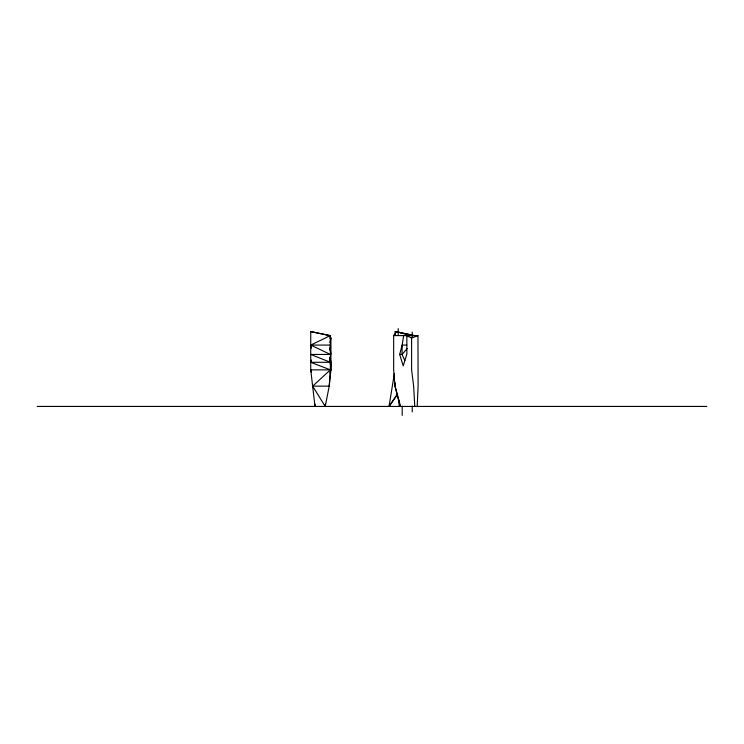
<?xml version="1.0" encoding="UTF-8"?>
<svg xmlns="http://www.w3.org/2000/svg" width="744" height="744" viewBox="0 0 744 744"><rect width="100%" height="100%" fill="white"/><g stroke="black" fill="none" stroke-linecap="round" stroke-linejoin="round"><path stroke-width="1.12" d="M315.065 404.178L315 406.438L310.732 369.861L310.732 331.582L330.373 335.591L330.373 369.861L329.22 386.145L325.221 406.438L312.666 386.145L330.373 369.861L330.931 362.3L329.983 357.213M399.482 404.178L399.416 406.438L398.635 399.668M417.189 406.438L418.109 386.145L417.961 335.618L393.66 335.591L393.66 369.861L394.98 386.145L400.142 406.438M325.221 406.438L325.351 404.178M329.983 350.275L330.373 345.077L310.732 345.077L311.42 348.201M329.927 336.428L330.931 338.055L330.931 369.861L329.22 386.145L312.666 386.145M395.399 382.89L395.055 386.145L400.542 406.438M330.011 338.752L330.373 335.591L327.258 335.618M403.648 335.591L402.16 345.077L399.668 354.442L403.202 365.825L406.856 354.163L406.856 335.618L411.599 338.055L417.961 335.618M397.603 394.394L389.038 406.438L394.376 373.46M329.927 342.556L330.931 338.055M330.373 369.861L310.732 362.3L311.327 360.05M330.029 373.116L330.931 369.861L329.973 357.808L330.671 365.825L329.992 359.464M389.038 406.438L397.417 393.995M393.66 335.591L396.775 331.582L410.279 335.591M407.275 348.48L402.03 354.442L399.668 354.442M330.373 335.591L310.732 345.077L330.373 354.442L310.732 354.442L330.373 362.3L310.732 362.3M406.791 345.077L402.16 345.077L402.03 354.442L404.876 360.654M330.931 369.861L310.732 369.861L311.383 372.028M37.2 406.438L706.8 406.438M395.148 334.958L395.148 331.582L414.789 335.591M395.148 331.582L414.073 335.591M310.732 331.582L329.666 335.591M329.927 347.922L330.931 354.163M414.771 406.438L413.636 386.145L411.599 369.861L411.599 338.055M412.232 332.057L412.232 336.679M412.232 406.112L412.232 411.897M402.206 406.224L402.206 415.385M398.235 328.616L398.235 335.414"/></g></svg>
